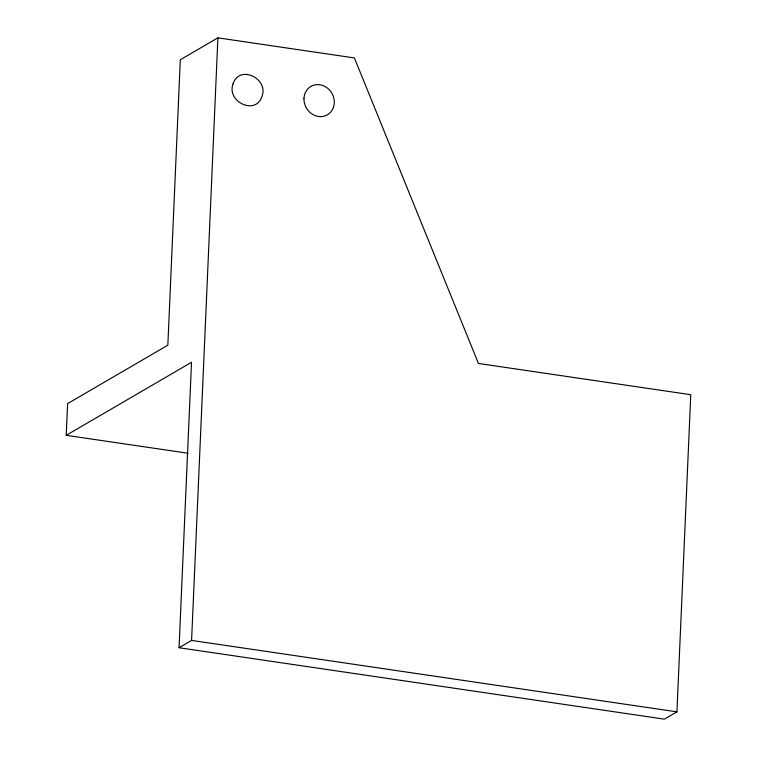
<?xml version="1.0" encoding="UTF-8"?>
<svg xmlns="http://www.w3.org/2000/svg" width="757" height="757" viewBox="0 0 757 757"><rect width="100%" height="100%" fill="white"/><g stroke="black" fill="none" stroke-linecap="round" stroke-linejoin="round"><path stroke-width="1.14" d="M66.228 435.322L67.61 403.613L167.846 345.183L180.308 59.756L217.893 37.85L354.399 57.939L478.443 363.455L690.772 394.709L676.928 711.845L664.4 719.15L179.059 647.727L191.521 362.291L66.228 435.322L187.85 453.225M179.059 647.727L191.587 640.422L217.893 37.85M191.587 640.422L676.928 711.845M233.08 83.828C226.201 101.438 255.601 116.067 262.017 96.347C268.896 78.737 239.496 64.118 233.08 83.828M303.973 98.391A16.427 14.733 59.8 0 0 326.125 115.471A16.427 14.733 59.8 0 0 327.317 88.011A16.427 14.733 59.8 0 0 303.973 98.391"/></g></svg>
